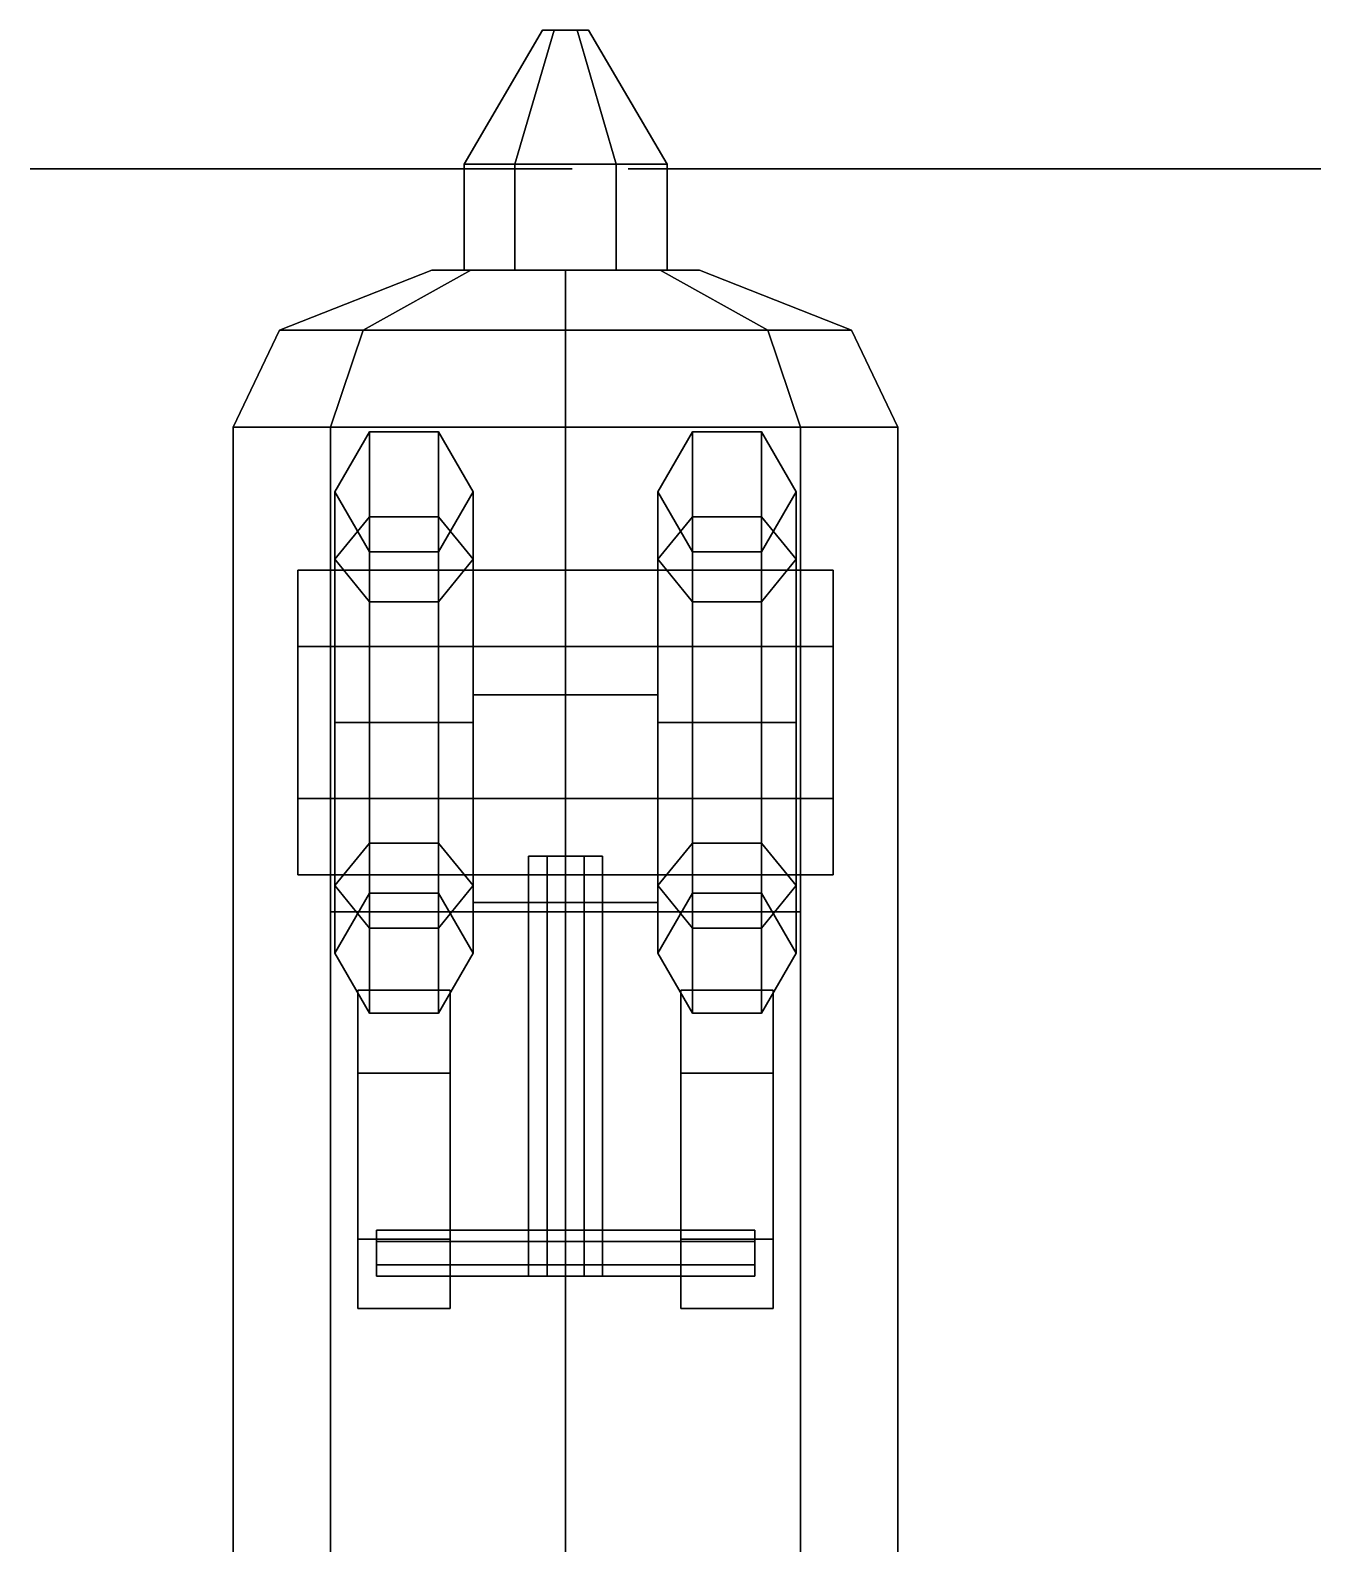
# Model space of a CAD drawing. Header units: millimetres. Extents: x -16.3 to 16.3, y -11.4 to 11.4.
# Drawn here: x 1.74 to 4.537, y 5.75 to 9.03 of the extents above; entities that cross this region are included whole.
import ezdxf

# ---------------------------------------------------------------- set-up
doc = ezdxf.new("R2010")
doc.units = ezdxf.units.MM
for name, color, linetype in [('doors', 5, 'Continuous'), ('engine_inner', 2, 'Continuous'), ('propeller', 1, 'Continuous'), ('shassis1', 3, 'Continuous'), ('shassis2', 4, 'Continuous'), ('wheels', 2, 'Continuous')]:
    doc.layers.add(name, color=color, linetype=linetype)

msp = doc.modelspace()

# ---------------------------------------------------------------- linework, layer by layer
at = {"layer": 'doors'}
for points in [[(2.3909, 7.12, 2.1909), (2.9, 7.12, 1.98), (2.9, 3.36, 1.98), (2.3909, 3.36, 2.1909)], [(2.9, 7.12, 1.98), (3.4091, 7.12, 2.1909), (3.4091, 3.36, 2.1909), (2.9, 3.36, 1.98)]]:
    msp.add_3dface(points, dxfattribs=at)
at = {"layer": 'engine_inner'}
for points in [[(2.28, 8.38, 2.7), (2.4616, 8.38, 3.1384), (2.6949, 8.51, 2.9051), (2.61, 8.51, 2.7)], [(2.4616, 8.38, 2.2616), (2.28, 8.38, 2.7), (2.61, 8.51, 2.7), (2.6949, 8.51, 2.4949)], [(2.9, 8.38, 2.08), (2.4616, 8.38, 2.2616), (2.6949, 8.51, 2.4949), (2.9, 8.51, 2.41)], [(2.4616, 8.38, 3.1384), (2.9, 8.38, 3.32), (2.9, 8.51, 2.99), (2.6949, 8.51, 2.9051)], [(2.61, 8.51, 2.7), (3.1051, 8.51, 2.9051), (3.19, 8.51, 2.7), (2.6949, 8.51, 2.4949)], [(2.6949, 8.51, 2.9051), (2.9, 8.51, 2.99), (3.1051, 8.51, 2.9051), (2.61, 8.51, 2.7)], [(2.6949, 8.51, 2.4949), (3.19, 8.51, 2.7), (3.1051, 8.51, 2.4949), (2.9, 8.51, 2.41)], [(3.3384, 8.38, 2.2616), (2.9, 8.38, 2.08), (2.9, 8.51, 2.41), (3.1051, 8.51, 2.4949)], [(2.9, 8.38, 3.32), (3.3384, 8.38, 3.1384), (3.1051, 8.51, 2.9051), (2.9, 8.51, 2.99)], [(3.52, 8.38, 2.7), (3.3384, 8.38, 2.2616), (3.1051, 8.51, 2.4949), (3.19, 8.51, 2.7)], [(3.3384, 8.38, 3.1384), (3.52, 8.38, 2.7), (3.19, 8.51, 2.7), (3.1051, 8.51, 2.9051)], [(2.18, 8.17, 2.7), (2.3909, 8.17, 3.2091), (2.4616, 8.38, 3.1384), (2.28, 8.38, 2.7)], [(2.3909, 8.17, 2.1909), (2.18, 8.17, 2.7), (2.28, 8.38, 2.7), (2.4616, 8.38, 2.2616)], [(2.9, 8.17, 1.98), (2.3909, 8.17, 2.1909), (2.4616, 8.38, 2.2616), (2.9, 8.38, 2.08)], [(2.3909, 8.17, 3.2091), (2.9, 8.17, 3.42), (2.9, 8.38, 3.32), (2.4616, 8.38, 3.1384)], [(3.4091, 8.17, 2.1909), (2.9, 8.17, 1.98), (2.9, 8.38, 2.08), (3.3384, 8.38, 2.2616)], [(2.9, 8.17, 3.42), (3.4091, 8.17, 3.2091), (3.3384, 8.38, 3.1384), (2.9, 8.38, 3.32)], [(3.4091, 8.17, 3.2091), (3.62, 8.17, 2.7), (3.52, 8.38, 2.7), (3.3384, 8.38, 3.1384)], [(3.62, 8.17, 2.7), (3.4091, 8.17, 2.1909), (3.3384, 8.38, 2.2616), (3.52, 8.38, 2.7)], [(2.18, 8.17, 2.7), (2.3909, 8.17, 2.1909), (2.3909, 3.36, 2.1909), (2.18, 3.75, 2.7)], [(2.3909, 8.17, 3.2091), (2.18, 8.17, 2.7), (2.18, 3.75, 2.7), (2.3909, 3.75, 3.2091)], [(2.9, 8.17, 1.98), (2.3909, 8.17, 2.1909), (2.18, 8.17, 2.7), (2.9, 8.17, 2.7)], [(2.3909, 8.17, 2.1909), (2.9, 8.17, 1.98), (2.9, 7.12, 1.98), (2.3909, 7.12, 2.1909)], [(2.9, 8.17, 3.42), (2.3909, 8.17, 3.2091), (2.3909, 3.75, 3.2091), (2.9, 3.75, 3.42)], [(2.9, 8.17, 1.98), (3.4091, 8.17, 2.1909), (3.4091, 7.12, 2.1909), (2.9, 7.12, 1.98)], [(3.4091, 8.17, 3.2091), (2.9, 8.17, 3.42), (2.9, 3.75, 3.42), (3.4091, 3.75, 3.2091)], [(3.4091, 8.17, 2.1909), (2.9, 8.17, 1.98), (2.9, 8.17, 2.7), (3.62, 8.17, 2.7)], [(3.4091, 8.17, 2.1909), (3.62, 8.17, 2.7), (3.62, 3.75, 2.7), (3.4091, 3.36, 2.1909)], [(3.62, 8.17, 2.7), (3.4091, 8.17, 3.2091), (3.4091, 3.75, 3.2091), (3.62, 3.75, 2.7)], [(3.1, 7.59, 1.78), (3.1, 7.14, 1.78), (2.7, 7.14, 1.78), (2.7, 7.59, 1.78)], [(3.1, 7.59, 2.07), (3.1, 7.59, 1.78), (2.7, 7.59, 1.78), (2.7, 7.59, 2.07)], [(2.7, 7.59, 1.78), (2.7, 7.14, 1.78), (2.7, 7.14, 2.07), (2.7, 7.59, 2.07)], [(3.1, 7.14, 2.07), (3.1, 7.14, 1.78), (3.1, 7.59, 1.78), (3.1, 7.59, 2.07)], [(2.7, 7.14, 2.07), (2.7, 7.14, 1.78), (3.1, 7.14, 1.78), (3.1, 7.14, 2.07)]]:
    msp.add_3dface(points, dxfattribs=at)
at = {"layer": 'propeller'}
for points in [[(2.68, 8.74, 2.7), (2.79, 8.74, 2.8905), (2.875, 9.03, 2.7433), (2.85, 9.03, 2.7)], [(2.79, 8.74, 2.5095), (2.68, 8.74, 2.7), (2.85, 9.03, 2.7), (2.875, 9.03, 2.6567)], [(2.79, 8.74, 2.8905), (3.01, 8.74, 2.8905), (2.925, 9.03, 2.7433), (2.875, 9.03, 2.7433)], [(3.01, 8.74, 2.5095), (2.79, 8.74, 2.5095), (2.875, 9.03, 2.6567), (2.925, 9.03, 2.6567)], [(2.85, 9.03, 2.7), (2.95, 9.03, 2.7), (2.925, 9.03, 2.6567), (2.875, 9.03, 2.6567)], [(2.875, 9.03, 2.7433), (2.925, 9.03, 2.7433), (2.95, 9.03, 2.7), (2.85, 9.03, 2.7)], [(3.01, 8.74, 2.8905), (3.12, 8.74, 2.7), (2.95, 9.03, 2.7), (2.925, 9.03, 2.7433)], [(3.12, 8.74, 2.7), (3.01, 8.74, 2.5095), (2.925, 9.03, 2.6567), (2.95, 9.03, 2.7)], [(1.81, 8.73, 3.96), (1.74, 8.73, 3.92), (1.78, 8.73, 3.82), (1.88, 8.73, 3.92)], [(1.88, 8.73, 3.92), (1.78, 8.73, 3.82), (2.02, 8.73, 3.48), (2.18, 8.73, 3.65)], [(2.18, 8.73, 3.65), (2.02, 8.73, 3.48), (2.39, 8.73, 3.07), (2.56, 8.73, 3.26)], [(2.3534, 8.73, 1.2067), (2.4901, 8.73, 1.1701), (2.6645, 8.73, 1.5479), (2.4373, 8.73, 1.6015)], [(2.3538, 8.73, 1.126), (2.4234, 8.73, 1.0854), (2.4901, 8.73, 1.1701), (2.3534, 8.73, 1.2067)], [(2.56, 8.73, 3.2591), (2.39, 8.73, 3.07), (2.75, 8.73, 2.77), (2.82, 8.73, 2.84)], [(2.4373, 8.73, 1.6015), (2.6645, 8.73, 1.5479), (2.8346, 8.73, 2.0733), (2.585, 8.73, 2.1256)], [(2.5858, 8.73, 2.126), (2.8346, 8.73, 2.0733), (2.9144, 8.73, 2.5351), (2.8188, 8.73, 2.5607)], [(2.79, 8.74, 2.8905), (2.68, 8.74, 2.7), (2.68, 8.51, 2.7), (2.79, 8.51, 2.8905)], [(2.68, 8.74, 2.7), (2.79, 8.74, 2.5095), (2.79, 8.51, 2.5095), (2.68, 8.51, 2.7)], [(2.79, 8.74, 2.5095), (3.01, 8.74, 2.5095), (3.01, 8.51, 2.5095), (2.79, 8.51, 2.5095)], [(3.01, 8.74, 2.8905), (2.79, 8.74, 2.8905), (2.79, 8.51, 2.8905), (3.01, 8.51, 2.8905)], [(3.12, 8.74, 2.7), (3.01, 8.74, 2.8905), (3.01, 8.51, 2.8905), (3.12, 8.51, 2.7)], [(3.01, 8.74, 2.5095), (3.12, 8.74, 2.7), (3.12, 8.51, 2.7), (3.01, 8.51, 2.5095)], [(3.5542, 8.73, 2.7149), (3.4754, 8.73, 2.9567), (3.0356, 8.73, 2.7949), (3.0612, 8.73, 2.6993)], [(4.0827, 8.73, 2.8485), (4.0155, 8.73, 3.0721), (3.4754, 8.73, 2.9567), (3.555, 8.73, 2.7144)], [(4.4666, 8.73, 2.9733), (4.4299, 8.73, 3.1099), (4.0155, 8.73, 3.0721), (4.0827, 8.73, 2.8485)], [(4.5362, 8.73, 3.014), (4.5366, 8.73, 3.0946), (4.4299, 8.73, 3.1099), (4.4666, 8.73, 2.9733)]]:
    msp.add_3dface(points, dxfattribs=at)
at = {"layer": 'shassis1'}
for points in [[(2.65, 6.95, 2.35), (2.65, 6.41, 0.5), (2.45, 6.41, 0.5), (2.45, 6.95, 2.35)], [(2.45, 6.95, 2.35), (2.45, 6.41, 0.5), (2.45, 6.26, 0.5), (2.45, 6.77, 2.35)], [(2.65, 6.77, 2.35), (2.65, 6.95, 2.35), (2.45, 6.95, 2.35), (2.45, 6.77, 2.35)], [(2.65, 6.26, 0.5), (2.65, 6.41, 0.5), (2.65, 6.95, 2.35), (2.65, 6.77, 2.35)], [(3.15, 6.95, 2.35), (3.15, 6.41, 0.5), (3.15, 6.26, 0.5), (3.15, 6.77, 2.35)], [(3.35, 6.95, 2.35), (3.35, 6.41, 0.5), (3.15, 6.41, 0.5), (3.15, 6.95, 2.35)], [(3.35, 6.77, 2.35), (3.35, 6.95, 2.35), (3.15, 6.95, 2.35), (3.15, 6.77, 2.35)], [(3.35, 6.26, 0.5), (3.35, 6.41, 0.5), (3.35, 6.95, 2.35), (3.35, 6.77, 2.35)], [(2.45, 6.77, 2.35), (2.45, 6.26, 0.5), (2.65, 6.26, 0.5), (2.65, 6.77, 2.35)], [(3.15, 6.77, 2.35), (3.15, 6.26, 0.5), (3.35, 6.26, 0.5), (3.35, 6.77, 2.35)], [(2.45, 6.26, 0.5), (2.45, 6.41, 0.5), (2.65, 6.41, 0.5), (2.65, 6.26, 0.5)], [(3.15, 6.26, 0.5), (3.15, 6.41, 0.5), (3.35, 6.41, 0.5), (3.35, 6.26, 0.5)]]:
    msp.add_3dface(points, dxfattribs=at)
at = {"layer": 'shassis2'}
for points in [[(2.32, 7.695, 0.3442), (2.32, 7.86, 0.63), (3.48, 7.86, 0.63), (3.48, 7.695, 0.3442)], [(2.32, 7.86, 0.63), (2.32, 7.695, 0.9158), (3.48, 7.695, 0.9158), (3.48, 7.86, 0.63)], [(2.32, 7.86, 0.63), (2.32, 7.2, 0.63), (2.32, 7.365, 0.9158), (2.32, 7.695, 0.9158)], [(2.32, 7.695, 0.3442), (2.32, 7.365, 0.3442), (2.32, 7.2, 0.63), (2.32, 7.86, 0.63)], [(3.48, 7.695, 0.9158), (3.48, 7.365, 0.9158), (3.48, 7.2, 0.63), (3.48, 7.86, 0.63)], [(3.48, 7.86, 0.63), (3.48, 7.2, 0.63), (3.48, 7.365, 0.3442), (3.48, 7.695, 0.3442)], [(2.32, 7.695, 0.9158), (2.32, 7.365, 0.9158), (3.48, 7.365, 0.9158), (3.48, 7.695, 0.9158)], [(2.32, 7.365, 0.3442), (2.32, 7.695, 0.3442), (3.48, 7.695, 0.3442), (3.48, 7.365, 0.3442)], [(2.32, 7.2, 0.63), (2.32, 7.365, 0.3442), (3.48, 7.365, 0.3442), (3.48, 7.2, 0.63)], [(2.32, 7.365, 0.9158), (2.32, 7.2, 0.63), (3.48, 7.2, 0.63), (3.48, 7.365, 0.9158)], [(2.86, 6.33, 0.5607), (2.82, 6.33, 0.63), (2.82, 7.24, 0.63), (2.86, 7.24, 0.5607)], [(2.82, 6.33, 0.63), (2.86, 6.33, 0.6993), (2.86, 7.24, 0.6993), (2.82, 7.24, 0.63)], [(2.94, 6.33, 0.5607), (2.86, 6.33, 0.5607), (2.86, 7.24, 0.5607), (2.94, 7.24, 0.5607)], [(2.86, 6.33, 0.6993), (2.94, 6.33, 0.6993), (2.94, 7.24, 0.6993), (2.86, 7.24, 0.6993)], [(2.98, 6.33, 0.63), (2.94, 6.33, 0.5607), (2.94, 7.24, 0.5607), (2.98, 7.24, 0.63)], [(2.94, 6.33, 0.6993), (2.98, 6.33, 0.63), (2.98, 7.24, 0.63), (2.94, 7.24, 0.6993)], [(3.31, 6.43, 0.63), (3.31, 6.405, 0.5867), (2.49, 6.405, 0.5867), (2.49, 6.43, 0.63)], [(3.31, 6.405, 0.6733), (3.31, 6.43, 0.63), (2.49, 6.43, 0.63), (2.49, 6.405, 0.6733)], [(3.31, 6.405, 0.5867), (3.31, 6.355, 0.5867), (2.49, 6.355, 0.5867), (2.49, 6.405, 0.5867)], [(3.31, 6.355, 0.6733), (3.31, 6.405, 0.6733), (2.49, 6.405, 0.6733), (2.49, 6.355, 0.6733)], [(3.31, 6.355, 0.5867), (3.31, 6.33, 0.63), (2.49, 6.33, 0.63), (2.49, 6.355, 0.5867)], [(3.31, 6.33, 0.63), (3.31, 6.355, 0.6733), (2.49, 6.355, 0.6733), (2.49, 6.33, 0.63)], [(2.94, 6.33, 0.6993), (2.86, 6.33, 0.6993), (2.82, 6.33, 0.63), (2.98, 6.33, 0.63)], [(2.98, 6.33, 0.63), (2.82, 6.33, 0.63), (2.86, 6.33, 0.5607), (2.94, 6.33, 0.5607)]]:
    msp.add_3dface(points, dxfattribs=at)
at = {"layer": 'wheels'}
for points in [[(2.4, 7.8836, 0.9836), (2.475, 7.9754, 1.0754), (2.475, 8.1599, 0.63), (2.4, 8.03, 0.63)], [(2.4, 8.03, 0.63), (2.475, 8.1599, 0.63), (2.475, 7.9754, 0.1846), (2.4, 7.8836, 0.2764)], [(2.475, 7.9754, 1.0754), (2.625, 7.9754, 1.0754), (2.625, 8.1599, 0.63), (2.475, 8.1599, 0.63)], [(2.475, 8.1599, 0.63), (2.625, 8.1599, 0.63), (2.625, 7.9754, 0.1846), (2.475, 7.9754, 0.1846)], [(2.625, 7.9754, 1.0754), (2.7, 7.8836, 0.9836), (2.7, 8.03, 0.63), (2.625, 8.1599, 0.63)], [(2.625, 8.1599, 0.63), (2.7, 8.03, 0.63), (2.7, 7.8836, 0.2764), (2.625, 7.9754, 0.1846)], [(3.1, 8.03, 0.63), (3.175, 8.1599, 0.63), (3.175, 7.9754, 0.1846), (3.1, 7.8836, 0.2764)], [(3.1, 7.8836, 0.9836), (3.175, 7.9754, 1.0754), (3.175, 8.1599, 0.63), (3.1, 8.03, 0.63)], [(3.175, 7.9754, 1.0754), (3.325, 7.9754, 1.0754), (3.325, 8.1599, 0.63), (3.175, 8.1599, 0.63)], [(3.175, 8.1599, 0.63), (3.325, 8.1599, 0.63), (3.325, 7.9754, 0.1846), (3.175, 7.9754, 0.1846)], [(3.325, 7.9754, 1.0754), (3.4, 7.8836, 0.9836), (3.4, 8.03, 0.63), (3.325, 8.1599, 0.63)], [(3.325, 8.1599, 0.63), (3.4, 8.03, 0.63), (3.4, 7.8836, 0.2764), (3.325, 7.9754, 0.1846)], [(2.475, 7.7917, 0.8917), (2.4, 7.8836, 0.9836), (2.4, 8.03, 0.63), (2.475, 7.9001, 0.63)], [(2.475, 7.9001, 0.63), (2.4, 8.03, 0.63), (2.4, 7.8836, 0.2764), (2.475, 7.7917, 0.3683)], [(2.7, 7.8836, 0.9836), (2.625, 7.7917, 0.8917), (2.625, 7.9001, 0.63), (2.7, 8.03, 0.63)], [(2.7, 8.03, 0.63), (2.625, 7.9001, 0.63), (2.625, 7.7917, 0.3683), (2.7, 7.8836, 0.2764)], [(3.175, 7.9001, 0.63), (3.1, 8.03, 0.63), (3.1, 7.8836, 0.2764), (3.175, 7.7917, 0.3683)], [(3.175, 7.7917, 0.8917), (3.1, 7.8836, 0.9836), (3.1, 8.03, 0.63), (3.175, 7.9001, 0.63)], [(3.4, 7.8836, 0.9836), (3.325, 7.7917, 0.8917), (3.325, 7.9001, 0.63), (3.4, 8.03, 0.63)], [(3.4, 8.03, 0.63), (3.325, 7.9001, 0.63), (3.325, 7.7917, 0.3683), (3.4, 7.8836, 0.2764)], [(2.4, 7.8836, 0.2764), (2.475, 7.9754, 0.1846), (2.475, 7.53, 0.0001), (2.4, 7.53, 0.13)], [(2.4, 7.53, 1.13), (2.475, 7.53, 1.2599), (2.475, 7.9754, 1.0754), (2.4, 7.8836, 0.9836)], [(2.475, 7.9754, 0.1846), (2.625, 7.9754, 0.1846), (2.625, 7.53, 0.0001), (2.475, 7.53, 0.0001)], [(2.475, 7.53, 1.2599), (2.625, 7.53, 1.2599), (2.625, 7.9754, 1.0754), (2.475, 7.9754, 1.0754)], [(2.625, 7.9754, 0.1846), (2.7, 7.8836, 0.2764), (2.7, 7.53, 0.13), (2.625, 7.53, 0.0001)], [(2.625, 7.53, 1.2599), (2.7, 7.53, 1.13), (2.7, 7.8836, 0.9836), (2.625, 7.9754, 1.0754)], [(3.1, 7.53, 1.13), (3.175, 7.53, 1.2599), (3.175, 7.9754, 1.0754), (3.1, 7.8836, 0.9836)], [(3.1, 7.8836, 0.2764), (3.175, 7.9754, 0.1846), (3.175, 7.53, 0.0001), (3.1, 7.53, 0.13)], [(3.175, 7.9754, 0.1846), (3.325, 7.9754, 0.1846), (3.325, 7.53, 0.0001), (3.175, 7.53, 0.0001)], [(3.175, 7.53, 1.2599), (3.325, 7.53, 1.2599), (3.325, 7.9754, 1.0754), (3.175, 7.9754, 1.0754)], [(3.325, 7.9754, 0.1846), (3.4, 7.8836, 0.2764), (3.4, 7.53, 0.13), (3.325, 7.53, 0.0001)], [(3.325, 7.53, 1.2599), (3.4, 7.53, 1.13), (3.4, 7.8836, 0.9836), (3.325, 7.9754, 1.0754)], [(2.475, 7.7917, 0.3683), (2.4, 7.8836, 0.2764), (2.4, 7.53, 0.13), (2.475, 7.53, 0.2599)], [(2.475, 7.53, 1.0001), (2.4, 7.53, 1.13), (2.4, 7.8836, 0.9836), (2.475, 7.7917, 0.8917)], [(2.625, 7.7917, 0.8917), (2.475, 7.7917, 0.8917), (2.475, 7.9001, 0.63), (2.625, 7.9001, 0.63)], [(2.625, 7.9001, 0.63), (2.475, 7.9001, 0.63), (2.475, 7.7917, 0.3683), (2.625, 7.7917, 0.3683)], [(2.7, 7.8836, 0.2764), (2.625, 7.7917, 0.3683), (2.625, 7.53, 0.2599), (2.7, 7.53, 0.13)], [(2.7, 7.53, 1.13), (2.625, 7.53, 1.0001), (2.625, 7.7917, 0.8917), (2.7, 7.8836, 0.9836)], [(3.175, 7.53, 1.0001), (3.1, 7.53, 1.13), (3.1, 7.8836, 0.9836), (3.175, 7.7917, 0.8917)], [(3.175, 7.7917, 0.3683), (3.1, 7.8836, 0.2764), (3.1, 7.53, 0.13), (3.175, 7.53, 0.2599)], [(3.325, 7.7917, 0.8917), (3.175, 7.7917, 0.8917), (3.175, 7.9001, 0.63), (3.325, 7.9001, 0.63)], [(3.325, 7.9001, 0.63), (3.175, 7.9001, 0.63), (3.175, 7.7917, 0.3683), (3.325, 7.7917, 0.3683)], [(3.4, 7.8836, 0.2764), (3.325, 7.7917, 0.3683), (3.325, 7.53, 0.2599), (3.4, 7.53, 0.13)], [(3.4, 7.53, 1.13), (3.325, 7.53, 1.0001), (3.325, 7.7917, 0.8917), (3.4, 7.8836, 0.9836)], [(2.625, 7.7917, 0.3683), (2.475, 7.7917, 0.3683), (2.475, 7.53, 0.2599), (2.625, 7.53, 0.2599)], [(2.625, 7.53, 1.0001), (2.475, 7.53, 1.0001), (2.475, 7.7917, 0.8917), (2.625, 7.7917, 0.8917)], [(3.325, 7.7917, 0.3683), (3.175, 7.7917, 0.3683), (3.175, 7.53, 0.2599), (3.325, 7.53, 0.2599)], [(3.325, 7.53, 1.0001), (3.175, 7.53, 1.0001), (3.175, 7.7917, 0.8917), (3.325, 7.7917, 0.8917)], [(2.4, 7.53, 0.13), (2.475, 7.53, 0.0001), (2.475, 7.0846, 0.1846), (2.4, 7.1764, 0.2764)], [(2.475, 7.53, 0.2599), (2.4, 7.53, 0.13), (2.4, 7.1764, 0.2764), (2.475, 7.2683, 0.3683)], [(2.4, 7.1764, 0.9836), (2.475, 7.0846, 1.0754), (2.475, 7.53, 1.2599), (2.4, 7.53, 1.13)], [(2.475, 7.2683, 0.8917), (2.4, 7.1764, 0.9836), (2.4, 7.53, 1.13), (2.475, 7.53, 1.0001)], [(2.475, 7.53, 0.0001), (2.625, 7.53, 0.0001), (2.625, 7.0846, 0.1846), (2.475, 7.0846, 0.1846)], [(2.625, 7.53, 0.2599), (2.475, 7.53, 0.2599), (2.475, 7.2683, 0.3683), (2.625, 7.2683, 0.3683)], [(2.475, 7.0846, 1.0754), (2.625, 7.0846, 1.0754), (2.625, 7.53, 1.2599), (2.475, 7.53, 1.2599)], [(2.625, 7.2683, 0.8917), (2.475, 7.2683, 0.8917), (2.475, 7.53, 1.0001), (2.625, 7.53, 1.0001)], [(2.625, 7.53, 0.0001), (2.7, 7.53, 0.13), (2.7, 7.1764, 0.2764), (2.625, 7.0846, 0.1846)], [(2.7, 7.53, 0.13), (2.625, 7.53, 0.2599), (2.625, 7.2683, 0.3683), (2.7, 7.1764, 0.2764)], [(2.625, 7.0846, 1.0754), (2.7, 7.1764, 0.9836), (2.7, 7.53, 1.13), (2.625, 7.53, 1.2599)], [(2.7, 7.1764, 0.9836), (2.625, 7.2683, 0.8917), (2.625, 7.53, 1.0001), (2.7, 7.53, 1.13)], [(3.1, 7.1764, 0.9836), (3.175, 7.0846, 1.0754), (3.175, 7.53, 1.2599), (3.1, 7.53, 1.13)], [(3.175, 7.2683, 0.8917), (3.1, 7.1764, 0.9836), (3.1, 7.53, 1.13), (3.175, 7.53, 1.0001)], [(3.175, 7.53, 0.2599), (3.1, 7.53, 0.13), (3.1, 7.1764, 0.2764), (3.175, 7.2683, 0.3683)], [(3.1, 7.53, 0.13), (3.175, 7.53, 0.0001), (3.175, 7.0846, 0.1846), (3.1, 7.1764, 0.2764)], [(3.175, 7.53, 0.0001), (3.325, 7.53, 0.0001), (3.325, 7.0846, 0.1846), (3.175, 7.0846, 0.1846)], [(3.325, 7.53, 0.2599), (3.175, 7.53, 0.2599), (3.175, 7.2683, 0.3683), (3.325, 7.2683, 0.3683)], [(3.175, 7.0846, 1.0754), (3.325, 7.0846, 1.0754), (3.325, 7.53, 1.2599), (3.175, 7.53, 1.2599)], [(3.325, 7.2683, 0.8917), (3.175, 7.2683, 0.8917), (3.175, 7.53, 1.0001), (3.325, 7.53, 1.0001)], [(3.325, 7.53, 0.0001), (3.4, 7.53, 0.13), (3.4, 7.1764, 0.2764), (3.325, 7.0846, 0.1846)], [(3.4, 7.53, 0.13), (3.325, 7.53, 0.2599), (3.325, 7.2683, 0.3683), (3.4, 7.1764, 0.2764)], [(3.325, 7.0846, 1.0754), (3.4, 7.1764, 0.9836), (3.4, 7.53, 1.13), (3.325, 7.53, 1.2599)], [(3.4, 7.1764, 0.9836), (3.325, 7.2683, 0.8917), (3.325, 7.53, 1.0001), (3.4, 7.53, 1.13)], [(2.475, 7.1599, 0.63), (2.4, 7.03, 0.63), (2.4, 7.1764, 0.9836), (2.475, 7.2683, 0.8917)], [(2.475, 7.2683, 0.3683), (2.4, 7.1764, 0.2764), (2.4, 7.03, 0.63), (2.475, 7.1599, 0.63)], [(2.625, 7.1599, 0.63), (2.475, 7.1599, 0.63), (2.475, 7.2683, 0.8917), (2.625, 7.2683, 0.8917)], [(2.625, 7.2683, 0.3683), (2.475, 7.2683, 0.3683), (2.475, 7.1599, 0.63), (2.625, 7.1599, 0.63)], [(2.7, 7.03, 0.63), (2.625, 7.1599, 0.63), (2.625, 7.2683, 0.8917), (2.7, 7.1764, 0.9836)], [(2.7, 7.1764, 0.2764), (2.625, 7.2683, 0.3683), (2.625, 7.1599, 0.63), (2.7, 7.03, 0.63)], [(3.175, 7.2683, 0.3683), (3.1, 7.1764, 0.2764), (3.1, 7.03, 0.63), (3.175, 7.1599, 0.63)], [(3.175, 7.1599, 0.63), (3.1, 7.03, 0.63), (3.1, 7.1764, 0.9836), (3.175, 7.2683, 0.8917)], [(3.325, 7.1599, 0.63), (3.175, 7.1599, 0.63), (3.175, 7.2683, 0.8917), (3.325, 7.2683, 0.8917)], [(3.325, 7.2683, 0.3683), (3.175, 7.2683, 0.3683), (3.175, 7.1599, 0.63), (3.325, 7.1599, 0.63)], [(3.4, 7.03, 0.63), (3.325, 7.1599, 0.63), (3.325, 7.2683, 0.8917), (3.4, 7.1764, 0.9836)], [(3.4, 7.1764, 0.2764), (3.325, 7.2683, 0.3683), (3.325, 7.1599, 0.63), (3.4, 7.03, 0.63)], [(2.4, 7.03, 0.63), (2.475, 6.9001, 0.63), (2.475, 7.0846, 1.0754), (2.4, 7.1764, 0.9836)], [(2.4, 7.1764, 0.2764), (2.475, 7.0846, 0.1846), (2.475, 6.9001, 0.63), (2.4, 7.03, 0.63)], [(2.625, 6.9001, 0.63), (2.7, 7.03, 0.63), (2.7, 7.1764, 0.9836), (2.625, 7.0846, 1.0754)], [(2.625, 7.0846, 0.1846), (2.7, 7.1764, 0.2764), (2.7, 7.03, 0.63), (2.625, 6.9001, 0.63)], [(3.1, 7.1764, 0.2764), (3.175, 7.0846, 0.1846), (3.175, 6.9001, 0.63), (3.1, 7.03, 0.63)], [(3.1, 7.03, 0.63), (3.175, 6.9001, 0.63), (3.175, 7.0846, 1.0754), (3.1, 7.1764, 0.9836)], [(3.325, 6.9001, 0.63), (3.4, 7.03, 0.63), (3.4, 7.1764, 0.9836), (3.325, 7.0846, 1.0754)], [(3.325, 7.0846, 0.1846), (3.4, 7.1764, 0.2764), (3.4, 7.03, 0.63), (3.325, 6.9001, 0.63)], [(2.475, 6.9001, 0.63), (2.625, 6.9001, 0.63), (2.625, 7.0846, 1.0754), (2.475, 7.0846, 1.0754)], [(2.475, 7.0846, 0.1846), (2.625, 7.0846, 0.1846), (2.625, 6.9001, 0.63), (2.475, 6.9001, 0.63)], [(3.175, 6.9001, 0.63), (3.325, 6.9001, 0.63), (3.325, 7.0846, 1.0754), (3.175, 7.0846, 1.0754)], [(3.175, 7.0846, 0.1846), (3.325, 7.0846, 0.1846), (3.325, 6.9001, 0.63), (3.175, 6.9001, 0.63)]]:
    msp.add_3dface(points, dxfattribs=at)

doc.saveas('drawing.dxf')
